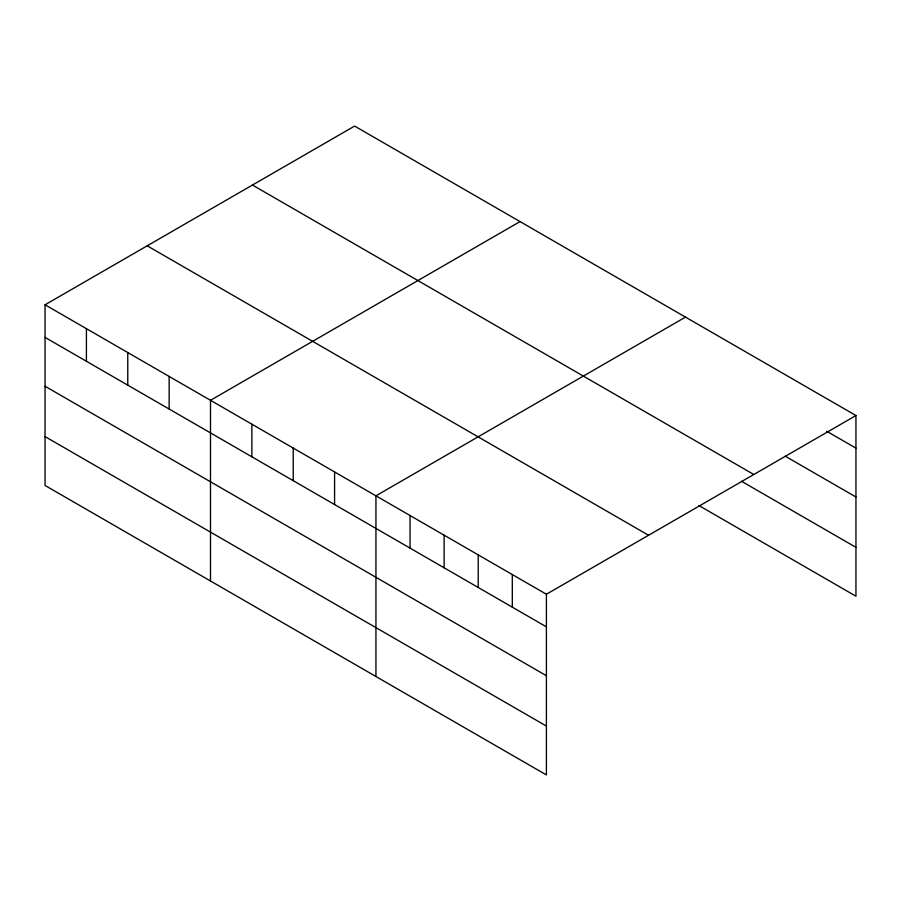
<?xml version="1.0" encoding="UTF-8"?>
<svg xmlns="http://www.w3.org/2000/svg" width="901" height="901" viewBox="0 0 901 901"><rect width="100%" height="100%" fill="white"/><g stroke="black" fill="none" stroke-linecap="round" stroke-linejoin="round"><path stroke-width="1.35" d="M45.05 304.786L546.4 594.243L546.4 774.928L45.05 485.47L45.05 304.786L354.6 126.072L855.95 415.53L855.95 596.214L698.883 505.529M520.046 221.59L210.496 400.303L210.496 580.999M685.492 317.107L375.942 495.82L375.942 676.516M546.4 594.243L855.95 415.53M826.724 431.264L855.95 448.135M785.334 456.233L855.95 497.003M252.449 185.043L753.799 474.5M741.5 481.269L855.95 547.346M147.201 245.815L648.551 535.262M45.05 337.391L546.4 626.848M45.05 386.259L546.4 675.716M45.05 436.602L546.4 726.06M512.309 574.556L512.309 607.161M478.217 554.87L478.217 587.486M444.125 535.194L444.125 567.799M410.034 515.507L410.034 548.112M334.586 471.944L334.586 504.549M293.219 448.067L293.219 480.672M251.863 424.191L251.863 456.796M169.14 376.427L169.14 409.031M127.773 352.55L127.773 385.155M86.417 328.662L86.417 361.267"/></g></svg>
